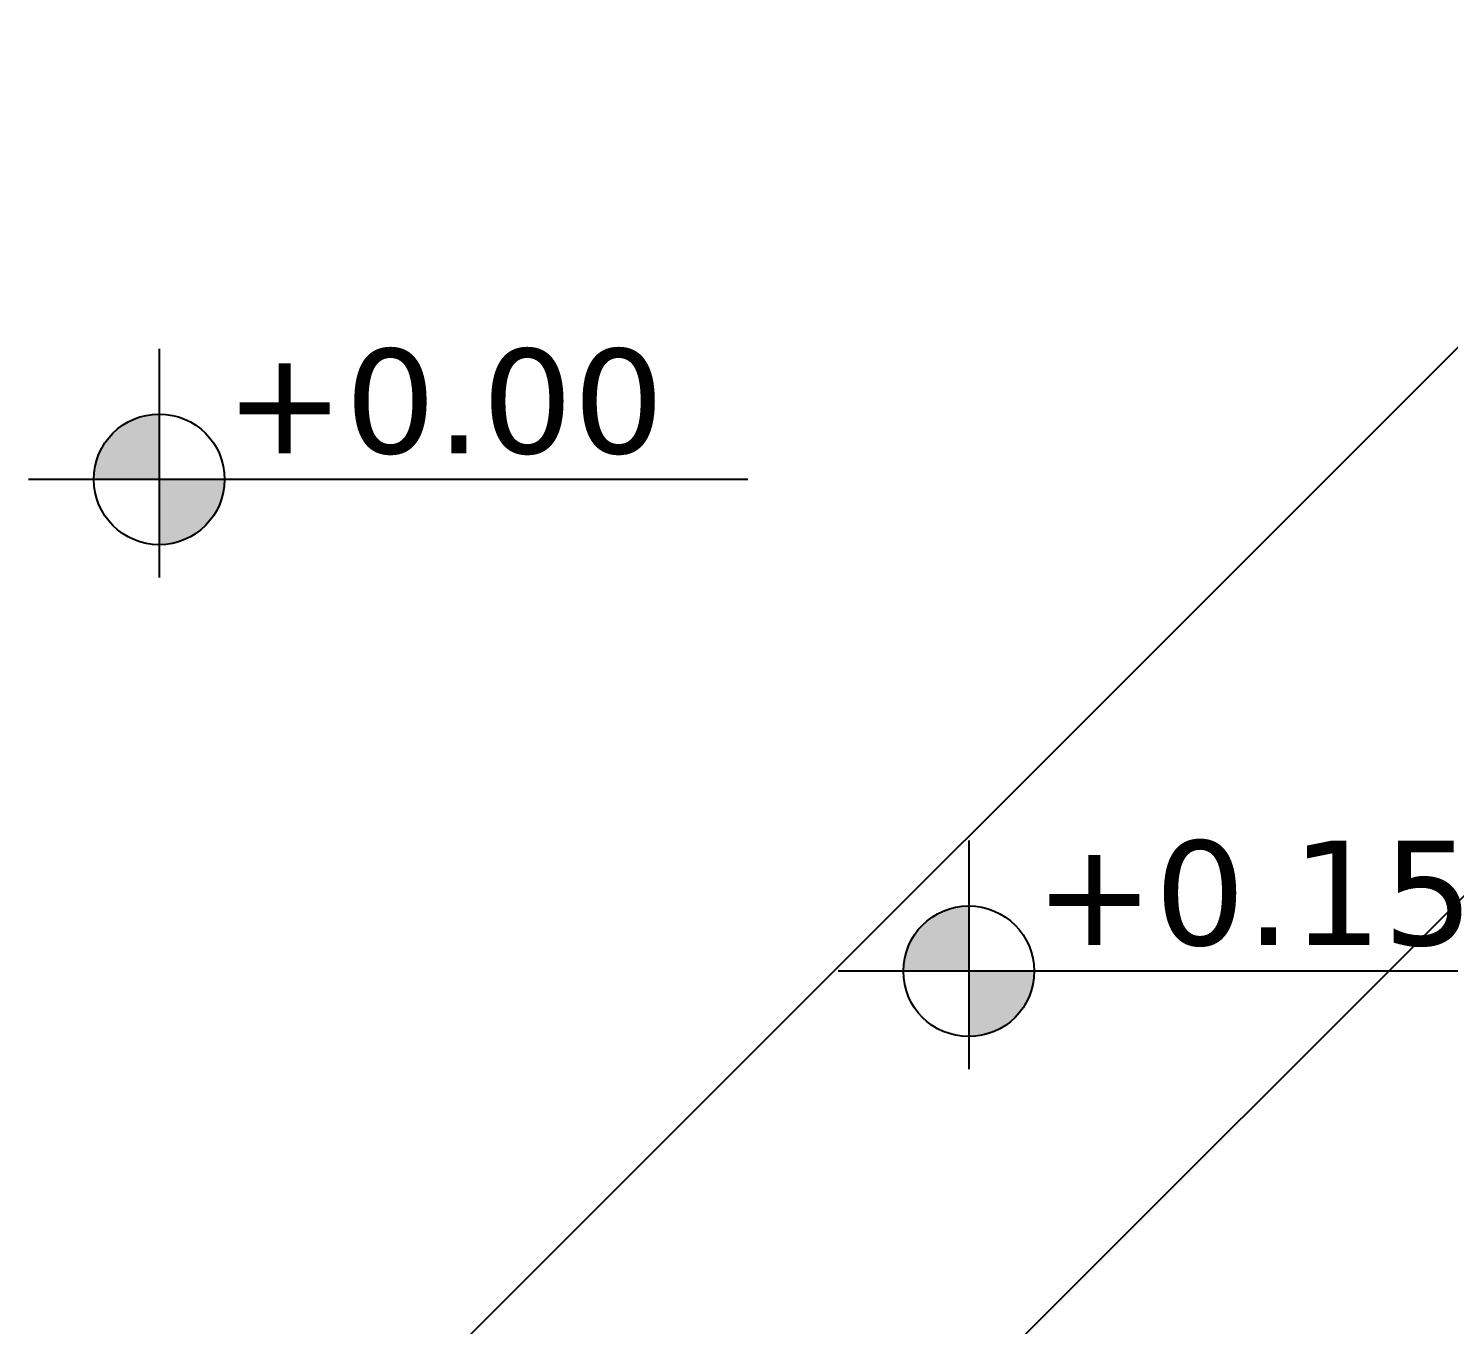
# Model space of a CAD drawing. Header units: millimetres. Extents: x 24870 to 27223, y 1839 to 3696.
# Drawn here: x 26401.3 to 26509.9, y 2890.5 to 2989.7 of the extents above; entities that cross this region are included whole.
import ezdxf

# ---------------------------------------------------------------- set-up
doc = ezdxf.new("R2010")
doc.units = ezdxf.units.MM
doc.layers.add('0-gnrl-symb-elevation', color=6, linetype='Continuous')
doc.styles.add('geoID', font='verdana.ttf')

# ---------------------------------------------------------------- blocks, each defined once
blk = doc.blocks.new('Drawing5')
at = {"ltscale": 3}
h = blk.add_hatch(color=256, dxfattribs=at)
h.paths.add_polyline_path([(20, 20, 0.414214), (0, 0), (20, 0)])
h.paths.add_polyline_path([(40, 0), (20, 0), (20, -20, 0.414214)])
blk.add_line((200, 0), (-20, 0), dxfattribs=at)
blk.add_line((62.46, 0), (0, 0))
blk.add_lwpolyline([(20, 40), (20, -30)])
blk.add_circle((20, 0), 20)
at = {"style": 'geoID'}
for p in [(46.85, 8), (46.85, -48.04)]:
    blk.add_attdef('KOT', p, '', height=40, dxfattribs=at)

msp = doc.modelspace()

# ---------------------------------------------------------------- linework, layer by layer
for p, q in [((26420.017, 2874.684), (26535.017, 2989.684)), ((26441.23, 2853.471), (26556.23, 2968.471))]:
    msp.add_line(p, q)

# ---------------------------------------------------------------- block references
at = {"layer": '0-gnrl-symb-elevation'}
ref = msp.add_blockref('Drawing5', (26406.319, 2955.184), dxfattribs=dict(at, xscale=0.25, yscale=0.25, zscale=0.25))
ref.add_attrib('KOT', '+0.00', (26416.319, 2957.184), dxfattribs={"layer": '0', "color": 252, "height": 8, "rotation": 360, "style": 'geoID'})
ref = msp.add_blockref('Drawing5', (26468.225, 2917.563), dxfattribs=dict(at, xscale=0.25, yscale=0.25, zscale=0.25))
ref.add_attrib('KOT', '+0.15', (26478.225, 2919.563), dxfattribs={"layer": '0', "color": 252, "height": 8, "rotation": 360, "style": 'geoID'})

doc.saveas('drawing.dxf')
